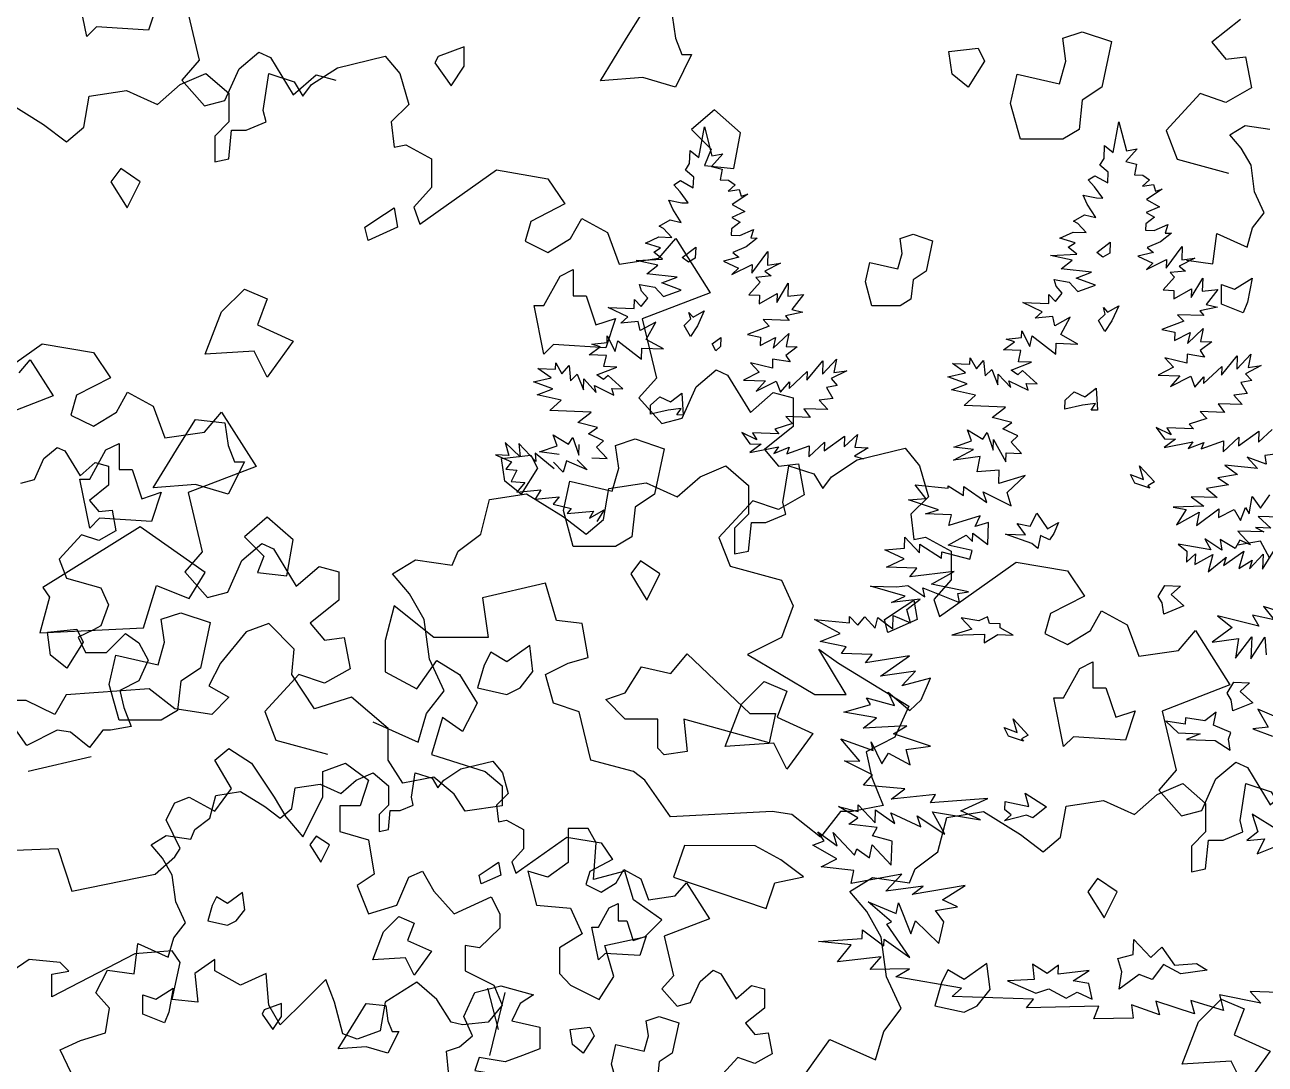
# Model space of a CAD drawing. Header units: inches. Extents: x -11 to 128, y 7 to 56.
# Drawn here: x 37.801 to 38.478, y 22.23 to 22.798 of the extents above; entities that cross this region are included whole.
import ezdxf

# ---------------------------------------------------------------- set-up
doc = ezdxf.new("R2010")
doc.units = ezdxf.units.IN
doc.header["$MEASUREMENT"] = 0
doc.layers.add('CAY', color=94, linetype='Continuous')
doc.layers.add('CAY-3', color=61, linetype='Continuous')
picture_1 = doc.add_image_def('image1.jpg', size_in_pixel=(1680, 1093))

# ---------------------------------------------------------------- blocks, each defined once
blk = doc.blocks.new('A$C76451831')
at = {"layer": 'CAY'}
for p, q in [((2471.8, 2031.9), (2478.5, 2069.3)), ((2478.5, 2069.3), (2487.7, 2034.1)), ((2460.6, 2024.6), (2461.2, 2040.4)), ((2461.2, 2040.4), (2471.8, 2031.9)), ((2455.4, 2016.6), (2460.6, 2024.6)), ((2500.9, 2036.3), (2487.3, 2020.9)), ((2487.7, 2034.1), (2500.9, 2036.3)), ((2465.5, 2008.1), (2455.4, 2016.6)), ((2465, 1995), (2465.5, 2008.1)), ((2487.3, 2020.9), (2500.3, 2017.8)), ((2500.3, 2017.8), (2497.6, 2004.7)), ((2441.2, 1998.5), (2449.5, 2003.7)), ((2449, 1990.1), (2441.2, 1998.5)), ((2449.5, 2003.7), (2465, 1995)), ((2497.6, 2004.7), (2508, 2004.3)), ((2515.9, 1998.6), (2507.5, 1990.8)), ((2507.5, 1990.8), (2520.7, 1993)), ((2508, 2004.3), (2515.9, 1998.6)), ((2520.7, 1993), (2523.1, 1984.8)), ((2435.1, 1980.1), (2451.3, 1976.8)), ((2440.1, 1969.1), (2435.1, 1980.1)), ((2459, 1976.6), (2449, 1990.1)), ((2451.3, 1976.8), (2459, 1976.6)), ((2531.4, 1987.2), (2512.4, 1974.7)), ((2523.1, 1984.8), (2531.4, 1987.2)), ((2450.4, 1952.9), (2440.1, 1969.1)), ((2527.9, 1966), (2511.8, 1958.9)), ((2512.4, 1974.7), (2527.9, 1966)), ((2423.5, 1948.4), (2437, 1956)), ((2428.9, 1945.4), (2423.5, 1948.4)), ((2437, 1956), (2450.4, 1952.9)), ((2522, 1953.1), (2511.3, 1945.3)), ((2511.8, 1958.9), (2522, 1953.1)), ((2407, 1927.6), (2423.1, 1935.2)), ((2423.1, 1935.2), (2438.9, 1934.7)), ((2438.9, 1934.7), (2428.9, 1945.4)), ((2511.3, 1945.3), (2511.1, 1937.6)), ((2511.1, 1937.6), (2521.5, 1937.2)), ((2521.5, 1937.2), (2538.1, 1944.4)), ((2542.7, 1933.8), (2529.2, 1923.4)), ((2538.1, 1944.4), (2535, 1934)), ((2535, 1934), (2542.7, 1933.8)), ((2425.3, 1922), (2407, 1927.6)), ((2417, 1916.8), (2425.3, 1922)), ((2427.6, 1908.3), (2417, 1916.8)), ((2529.2, 1923.4), (2513.1, 1916.2)), ((2513.1, 1916.2), (2520.6, 1910.5)), ((2536.2, 1891.4), (2555.7, 1917.4)), ((2555.7, 1917.4), (2555.1, 1901.1)), ((2395.4, 1906.7), (2427.6, 1908.3)), ((2421.9, 1900.8), (2395.4, 1906.7)), ((2408.4, 1890.4), (2421.9, 1900.8)), ((2520.6, 1910.5), (2501.8, 1905.7)), ((2501.8, 1905.7), (2520.1, 1897.4)), ((2512.1, 1889.5), (2536.6, 1901.8)), ((2536.6, 1901.8), (2536.2, 1891.4)), ((2571.1, 1903.3), (2552.1, 1893.5)), ((2555.1, 1901.1), (2571.1, 1903.3)), ((2445.4, 1886.4), (2408.4, 1890.4)), ((2426.6, 1879.3), (2445.4, 1886.4)), ((2520.1, 1897.4), (2512.1, 1889.5)), ((2559.6, 1887.8), (2541, 1885.8)), ((2541, 1885.8), (2546.2, 1880.1)), ((2552.1, 1893.5), (2559.6, 1887.8)), ((2402.2, 1869.3), (2399.8, 1877.6)), ((2399.8, 1877.6), (2418.2, 1874.2)), ((2418.2, 1874.2), (2428.7, 1862.9)), ((2450.3, 1870.4), (2426.6, 1879.3)), ((2546.2, 1880.1), (2532.6, 1864.8)), ((2566.7, 1855.4), (2580.6, 1878.9)), ((2580.6, 1878.9), (2580.1, 1863.1)), ((2393.3, 1848.3), (2393.7, 1859.2)), ((2393.7, 1859.2), (2401.6, 1850.7)), ((2401.6, 1850.7), (2409.6, 1860.9)), ((2409.6, 1860.9), (2402.2, 1869.3)), ((2428.7, 1862.9), (2450.3, 1870.4)), ((2532.6, 1864.8), (2545.7, 1864.3)), ((2545.3, 1853.9), (2567, 1866.3)), ((2545.7, 1864.3), (2545.3, 1853.9)), ((2567, 1866.3), (2566.7, 1855.4)), ((2580.1, 1863.1), (2599.2, 1865.2)), ((2599.2, 1865.2), (2585, 1847.1)), ((2361.6, 1849.4), (2393.3, 1848.3)), ((2385.3, 1838.2), (2361.6, 1849.4)), ((2598.4, 1843.9), (2577, 1839.2)), ((2585, 1847.1), (2598.4, 1843.9)), ((2376.8, 1830.3), (2385.3, 1838.2)), ((2398.2, 1832.3), (2376.8, 1830.3)), ((2400.5, 1821.3), (2398.2, 1832.3)), ((2419.5, 1831.5), (2400.5, 1821.3)), ((2407.9, 1810.6), (2419.5, 1831.5)), ((2557.5, 1826.7), (2530.9, 1816.8)), ((2581.8, 1833.6), (2550.1, 1834.7)), ((2550.1, 1834.7), (2557.5, 1826.7)), ((2577, 1839.2), (2581.8, 1833.6)), ((2360.1, 1806.9), (2360.4, 1815)), ((2360.4, 1815), (2370.2, 1796.1)), ((2428.8, 1799), (2407.9, 1810.6)), ((2530.9, 1816.8), (2546.6, 1813.5)), ((2546.6, 1813.5), (2546.3, 1803.1)), ((2546.3, 1803.1), (2565.2, 1812.8)), ((2562, 1799.8), (2581.2, 1817.7)), ((2565.2, 1812.8), (2562, 1799.8)), ((2581.2, 1817.7), (2577.9, 1802)), ((1580.1, 1739.3), (1673.3, 1805.4)), ((1673.3, 1805.4), (1735.8, 1794.7)), ((2338.3, 1791.8), (2351.8, 1801.7)), ((2341.5, 1804.8), (2360.1, 1806.9)), ((2351.8, 1801.7), (2341.5, 1804.8)), ((2370.2, 1796.1), (2373.4, 1809.1)), ((2373.4, 1809.1), (2402, 1786.8)), ((2402, 1786.8), (2402.5, 1799.9)), ((2402.5, 1799.9), (2428.8, 1799)), ((2591.5, 1801.5), (2577.6, 1791.1)), ((2577.9, 1802), (2591.5, 1801.5)), ((1735.8, 1794.7), (1756.4, 1764.1)), ((2297.4, 1774.6), (2297.7, 1782.3)), ((2297.7, 1782.3), (2305.3, 1768.9)), ((2359.6, 1791), (2338.3, 1791.8)), ((2356.4, 1777.5), (2359.6, 1791)), ((2561.2, 1775.8), (2534.7, 1782.2)), ((2534.7, 1782.2), (2545.1, 1770.9)), ((2561.5, 1786.7), (2561.2, 1775.8)), ((2582.7, 1783.2), (2561.5, 1786.7)), ((2577.6, 1791.1), (2582.7, 1783.2)), ((2603.3, 1761.2), (2622.6, 1784.5)), ((2622.1, 1768.2), (2639, 1786.7)), ((2622.6, 1784.5), (2622.1, 1768.2)), ((2639, 1786.7), (2635.8, 1770.5)), ((2292, 1763.9), (2276.1, 1775.3)), ((2276.1, 1775.3), (2297.4, 1774.6)), ((2305.3, 1768.9), (2313.9, 1779)), ((2313.9, 1779), (2315.9, 1760.3)), ((2315.9, 1760.3), (2323.9, 1768.2)), ((2323.9, 1768.2), (2331.4, 1749.4)), ((2347.9, 1767.4), (2372.2, 1777)), ((2355.9, 1761.7), (2347.9, 1767.4)), ((2361.5, 1766.9), (2355.9, 1761.7)), ((2372.2, 1777), (2356.4, 1777.5)), ((2379.5, 1750.4), (2361.5, 1766.9)), ((2545.1, 1770.9), (2526.2, 1761.2)), ((2581.6, 1751.1), (2603.6, 1771.6)), ((2603.6, 1771.6), (2603.3, 1761.2)), ((2651.7, 1772.6), (2632.8, 1762.9)), ((2635.8, 1770.5), (2651.7, 1772.6)), ((1756.4, 1764.1), (1715.1, 1742.8)), ((2270.6, 1759.2), (2292, 1763.9)), ((2294.3, 1750.7), (2270.6, 1759.2)), ((2275, 1743.2), (2294.3, 1750.7)), ((2331.4, 1749.4), (2331.9, 1762.5)), ((2331.9, 1762.5), (2347.1, 1746.1)), ((2347.1, 1746.1), (2344.7, 1754.4)), ((2344.7, 1754.4), (2368.3, 1742.7)), ((2365.9, 1750.9), (2379.5, 1750.4)), ((2368.3, 1742.7), (2365.9, 1750.9)), ((2526.2, 1761.2), (2552.9, 1760.2)), ((2552.9, 1760.2), (2541.6, 1747.5)), ((2541.6, 1747.5), (2566, 1759.8)), ((2566, 1759.8), (2571, 1746.5)), ((2571, 1746.5), (2581.9, 1759.2)), ((2581.9, 1759.2), (2581.6, 1751.1)), ((2640.2, 1754.5), (2627, 1752.2)), ((2627, 1752.2), (2634.6, 1738.8)), ((2632.8, 1762.9), (2640.2, 1754.5)), ((1715.1, 1742.8), (1708.1, 1718.6)), ((1763.5, 1722.2), (1777.1, 1746.4)), ((1777.1, 1746.4), (1808.3, 1729.3)), ((2304.2, 1736.7), (2275, 1743.2)), ((2290.6, 1724.1), (2304.2, 1736.7)), ((2634.6, 1738.8), (2618.3, 1736.6)), ((2618.3, 1736.6), (2628.7, 1725.4)), ((1735.8, 1705.1), (1763.5, 1722.2)), ((1808.3, 1729.3), (1822.5, 1690.9)), ((1870.8, 1698), (1891.4, 1722.2)), ((1891.4, 1722.2), (1933.3, 1656.1)), ((2340.9, 1722.3), (2290.6, 1724.1)), ((2324.6, 1709.7), (2340.9, 1722.3)), ((2628.7, 1725.4), (2599.3, 1726.4)), ((2599.3, 1726.4), (2607.1, 1715.7)), ((1708.1, 1718.6), (1735.8, 1705.1)), ((2348.4, 1703.5), (2324.6, 1709.7)), ((2585.5, 1708.3), (2564, 1701.4)), ((2577.7, 1716.8), (2585.5, 1708.3)), ((2607.1, 1715.7), (2577.7, 1716.8)), ((1822.5, 1690.9), (1870.8, 1698)), ((2294.6, 1694.5), (2313.2, 1683.4)), ((2299.6, 1681.1), (2294.6, 1694.5)), ((2313.2, 1683.4), (2318.5, 1691.4)), ((2318.5, 1691.4), (2325.9, 1669.8)), ((2337.7, 1695.7), (2348.4, 1703.5)), ((2356, 1687.3), (2337.7, 1695.7)), ((2524, 1697.3), (2533.9, 1683.8)), ((2542.3, 1688.5), (2524, 1697.3)), ((2569.2, 1695.7), (2537.1, 1696.9)), ((2537.1, 1696.9), (2542.3, 1688.5)), ((2564, 1701.4), (2569.2, 1695.7)), ((2624.3, 1675.2), (2648.9, 1693)), ((2648.4, 1679.8), (2664.8, 1695.1)), ((2648.9, 1693), (2648.4, 1679.8)), ((2664.8, 1695.1), (2661.6, 1679.4)), ((2236.3, 1685.2), (2240.6, 1669.3)), ((2254.4, 1667.9), (2236.3, 1685.2)), ((2252.8, 1684.1), (2254.4, 1667.9)), ((2273.6, 1662), (2252.8, 1684.1)), ((2278, 1673.7), (2299.6, 1681.1)), ((2325.9, 1669.8), (2326.4, 1682.9)), ((2347.5, 1679.5), (2356, 1687.3)), ((2360.2, 1665.9), (2347.5, 1679.5)), ((2547.5, 1683.4), (2533.6, 1673)), ((2533.6, 1673), (2568.7, 1679.9)), ((2533.9, 1683.8), (2547.5, 1683.4)), ((2568.7, 1679.9), (2563, 1671.9)), ((2563, 1671.9), (2581.8, 1679.4)), ((2578.8, 1671.4), (2605.9, 1681.3)), ((2581.8, 1679.4), (2578.8, 1671.4)), ((2605.4, 1667.7), (2624.6, 1685.6)), ((2605.9, 1681.3), (2605.4, 1667.7)), ((2624.6, 1685.6), (2624.3, 1675.2)), ((2677.9, 1678.8), (2661.2, 1668.5)), ((2661.6, 1679.4), (2677.9, 1678.8)), ((2664.3, 1664.1), (2722.6, 1678.3)), ((2722.6, 1678.3), (2740.3, 1657)), ((2224.6, 1670.4), (2244.1, 1661.9)), ((2240.6, 1669.3), (2224.6, 1670.4)), ((2244.1, 1661.9), (2237.2, 1653)), ((2272.6, 1672.4), (2273.6, 1662)), ((2295.9, 1653.3), (2272.6, 1672.4)), ((2301.9, 1670.6), (2278, 1673.7)), ((2306.7, 1649.3), (2295.1, 1661.4)), ((2310.8, 1662.9), (2306.7, 1649.3)), ((2336, 1652.2), (2310.8, 1662.9)), ((2323.9, 1664.2), (2336, 1652.2)), ((2341.7, 1666.5), (2360.2, 1665.9)), ((2633, 1643.5), (2664.3, 1664.1)), ((2661.2, 1668.5), (2672, 1665.4)), ((1933.3, 1656.1), (1850.8, 1624.3)), ((2237.2, 1653), (2250.5, 1651.6)), ((2250.5, 1651.6), (2243.7, 1637.7)), ((2473.2, 1643.5), (2504.5, 1657)), ((2504.5, 1657), (2532.2, 1632.9)), ((2574, 1612.2), (2581.1, 1657)), ((2581.1, 1657), (2611.8, 1647)), ((2611.8, 1647), (2622.4, 1629.3)), ((2740.3, 1657), (2750.9, 1619.3)), ((2243.7, 1637.7), (2260.2, 1636.6)), ((2260.2, 1636.6), (2250.4, 1624.7)), ((2355.9, 1591.6), (2362.4, 1629.3)), ((2362.4, 1629.3), (2407.8, 1636.4)), ((2407.8, 1636.4), (2445.5, 1619.3)), ((2445.5, 1619.3), (2473.2, 1643.5)), ((2532.2, 1632.9), (2532.2, 1598.1)), ((2622.4, 1629.3), (2633, 1643.5)), ((1850.8, 1624.3), (1867.9, 1552.3)), ((2206.7, 1573.9), (2217.3, 1615.8)), ((2217.3, 1615.8), (2262.1, 1622.8)), ((2250.4, 1624.7), (2279.7, 1627.6)), ((2262.1, 1622.8), (2306.9, 1595.1)), ((2279.7, 1627.6), (2272.6, 1616.4)), ((2272.6, 1616.4), (2301.9, 1619.3)), ((2301.9, 1619.3), (2294.6, 1610.4)), ((2750.9, 1619.3), (2729.7, 1598.1)), ((2294.6, 1610.4), (2316.5, 1604.8)), ((2316.5, 1604.8), (2311.6, 1598.8)), ((2311.6, 1598.8), (2343.6, 1601.9)), ((2339, 1593.3), (2356.7, 1603.2)), ((2343.6, 1601.9), (2339, 1593.3)), ((2356.7, 1603.2), (2347.6, 1589.1)), ((2577.6, 1598.1), (2574, 1612.2)), ((2306.9, 1595.1), (2334.7, 1573.9)), ((2334.7, 1573.9), (2355.9, 1591.6)), ((2532.2, 1598.1), (2515.1, 1580.9)), ((2532.2, 1553.2), (2535.7, 1588)), ((2535.7, 1588), (2553.4, 1588)), ((2553.4, 1588), (2577.6, 1598.1)), ((2729.7, 1598.1), (2733.2, 1567.4)), ((2179, 1553.2), (2206.7, 1573.9)), ((2515.1, 1580.9), (2515.1, 1549.7)), ((2733.2, 1567.4), (2747.4, 1570.3)), ((2747.4, 1570.3), (2778.6, 1553.2)), ((1916.2, 1541.7), (1940.4, 1562.3)), ((1940.4, 1562.3), (1954.5, 1555.8)), ((1954.5, 1555.8), (1982.2, 1510.4)), ((1867.9, 1552.3), (1846.6, 1528.1)), ((1899.1, 1503.3), (1916.2, 1541.7)), ((2099.4, 1525.5), (2127.1, 1542.6)), ((2127.1, 1542.6), (2171.9, 1536.1)), ((2171.9, 1536.1), (2179, 1553.2)), ((2515.1, 1549.7), (2532.2, 1553.2)), ((2764.5, 1473.6), (2857.6, 1539.7)), ((2778.6, 1553.2), (2778.6, 1518.4)), ((2857.6, 1539.7), (2920.1, 1529)), ((1846.6, 1528.1), (1874.3, 1496.9)), ((1982.2, 1510.4), (2010, 1534.6)), ((2010, 1534.6), (2034.1, 1528.1)), ((2034.1, 1528.1), (2034.1, 1493.3)), ((2120, 1501.3), (2099.4, 1525.5)), ((2920.1, 1529), (2940.8, 1498.4)), ((2778.6, 1518.4), (2757.4, 1494.2)), ((1874.3, 1496.9), (1899.1, 1503.3)), ((2137.7, 1470.1), (2120, 1501.3)), ((2757.4, 1494.2), (2764.5, 1473.6)), ((2940.8, 1498.4), (2899.5, 1477.1)), ((2034.1, 1493.3), (1999.3, 1465.6)), ((2947.9, 1456.5), (2961.4, 1480.7)), ((2961.4, 1480.7), (2992.7, 1463.6)), ((1999.3, 1465.6), (2016.4, 1445)), ((2144.2, 1421.7), (2137.7, 1470.1)), ((2899.5, 1477.1), (2892.4, 1452.9)), ((2992.7, 1463.6), (3006.8, 1425.2)), ((2892.4, 1452.9), (2920.1, 1439.4)), ((2920.1, 1439.4), (2947.9, 1456.5)), ((3055.2, 1432.3), (3075.8, 1456.5)), ((3075.8, 1456.5), (3117.7, 1390.4)), ((2016.4, 1445), (2040.6, 1447.9)), ((2040.6, 1447.9), (2047.7, 1410.1)), ((2161.9, 1383.3), (2144.2, 1421.7)), ((3006.8, 1425.2), (3055.2, 1432.3)), ((1985.2, 1403.1), (1943.9, 1358.2)), ((2016.4, 1392.5), (1985.2, 1403.1)), ((2047.7, 1410.1), (2016.4, 1392.5)), ((3117.7, 1390.4), (3035.1, 1358.6)), ((2140.7, 1355.6), (2161.9, 1383.3)), ((1943.9, 1358.2), (1957.5, 1323.4)), ((3035.1, 1358.6), (3052.2, 1286.6)), ((2075.2, 1345.6), (2130.6, 1320.8)), ((2130.6, 1320.8), (2140.7, 1355.6)), ((4318.3, 1336.3), (4283.5, 1308.6)), ((1957.5, 1323.4), (2020, 1306.3)), ((1732.8, 1302.8), (1656.2, 1285.1)), ((4283.5, 1308.6), (4300.6, 1287.9)), ((3052.2, 1286.6), (3031, 1262.4)), ((4300.6, 1287.9), (4324.7, 1290.9)), ((4324.7, 1290.9), (4331.8, 1253.1)), ((4331.8, 1253.1), (4300.6, 1235.4)), ((4269.3, 1246.1), (4228, 1201.2)), ((4300.6, 1235.4), (4269.3, 1246.1)), ((4305.7, 1196), (4324.2, 1207.4)), ((4324.2, 1207.4), (4354.1, 1203)), ((4228, 1201.2), (4241.6, 1166.4)), ((4319.5, 1179.8), (4305.7, 1196)), ((4331.3, 1159), (4319.5, 1179.8)), ((4241.6, 1166.4), (4304.1, 1149.3)), ((4335.6, 1126.7), (4331.3, 1159)), ((4347.4, 1101.2), (4335.6, 1126.7)), ((4333.2, 1082.7), (4347.4, 1101.2)), ((4284.9, 1039.1), (4289.6, 1076)), ((4289.6, 1076), (4326.6, 1059.5)), ((4326.6, 1059.5), (4333.2, 1082.7)), ((4252.7, 1043.4), (4284.9, 1039.1)), ((2228.3, 971.5), (2215.1, 1021.6)), ((2217.8, 939.8), (2236.3, 1016.3)), ((4342.7, 701.7), (4314.8, 696.9)), ((4354.1, 680.8), (4342.7, 701.7)), ((3915.1, 501.1), (3898, 463.3)), ((3898, 463.3), (3863.2, 445.6)), ((3863.2, 445.6), (3870.3, 414.4)), ((3870.3, 414.4), (3883.8, 380.2)), ((3883.8, 380.2), (3846.1, 373.1)), ((3831.9, 373.1), (3807.8, 341.8)), ((3846.1, 373.1), (3831.9, 373.1))]:
    blk.add_line(p, q, dxfattribs=at)
for points in [[(2451.7, 1910.2), (2468, 1922.8), (2467.5, 1909.6), (2459.2, 1904.5)], [(2453.8, 1827.6), (2462.2, 1835.5), (2459.8, 1843.3), (2465, 1837.6), (2478.4, 1845.3), (2470.1, 1827), (2461.5, 1814.2)], [(2452.7, 1718.4), (2445, 1718.7), (2450.2, 1726.6), (2434.3, 1724.5), (2412.8, 1719.8), (2413.2, 1730.7), (2424.4, 1740.7), (2437.4, 1734.8), (2450.9, 1745.2)], [(1750.8, 1676.2), (1766.7, 1684.2), (1766.7, 1652.5), (1782.5, 1652.5), (1794.4, 1616.8), (1818.1, 1624.8), (1806.3, 1589.1), (1742.9, 1593.1), (1731.1, 1581.2), (1719.2, 1640.6), (1731.1, 1640.6)], [(2424.5, 1525.4), (2400.8, 1541.2), (2388.9, 1525.4), (2408.7, 1493.7)], [(2721.4, 1485.8), (2733.3, 1493.7), (2737.3, 1469.9), (2701.6, 1454.1), (2697.7, 1469.9)], [(1754.8, 1391.1), (1762.7, 1426.7), (1814.2, 1414.8), (1822.1, 1442.6), (1818.1, 1470.3), (1841.9, 1478.2), (1877.5, 1466.3), (1865.7, 1410.9), (1841.9, 1395), (1837.9, 1359.4), (1818.1, 1347.5), (1766.7, 1347.5)], [(1683.5, 1426.7), (1679.6, 1454.5), (1715.2, 1458.4), (1723.1, 1442.6), (1703.3, 1410.9)], [(2270.1, 1406.6), (2266.2, 1438.3), (2238.4, 1418.5), (2218.7, 1430.3), (2210.7, 1414.5), (2202.8, 1386.8), (2238.4, 1378.9), (2254.3, 1386.8)], [(2935.2, 1410.5), (2951, 1418.5), (2951, 1386.8), (2966.9, 1386.8), (2978.8, 1351.1), (3002.5, 1359.1), (2990.6, 1323.4), (2927.3, 1327.4), (2915.4, 1315.5), (2903.5, 1374.9), (2915.4, 1374.9)], [(2523.5, 1367), (2551.2, 1394.7), (2578.9, 1382.8), (2567, 1351.1), (2610.6, 1331.3), (2578.9, 1287.8), (2563.1, 1319.5), (2503.7, 1315.5)], [(3571.8, 1313.3), (3591.6, 1345), (3627.2, 1341), (3631.2, 1313.3), (3639.1, 1293.5), (3651, 1293.5), (3631.2, 1253.9), (3591.6, 1265.8), (3540.1, 1261.8)], [(4038.9, 1234.1), (4046.9, 1269.7), (4098.3, 1257.8), (4106.2, 1285.6), (4102.3, 1313.3), (4126, 1321.2), (4161.7, 1309.3), (4149.8, 1253.9), (4126, 1238), (4122.1, 1202.4), (4102.3, 1190.5), (4050.8, 1190.5)], [(3342.6, 1291.2), (3338.7, 1283.3), (3358.5, 1255.6), (3374.3, 1279.3), (3374.3, 1303.1)], [(3967.7, 1269.7), (3963.7, 1297.4), (3999.3, 1301.4), (4007.3, 1285.6), (3987.5, 1253.9)], [(3702.4, 1154.9), (3710.3, 1198.4), (3678.7, 1226.2), (3651, 1202.4), (3674.7, 1178.6), (3666.8, 1158.8)], [(2022.5, 1195.9), (2006.6, 1206.4), (1998.7, 1195.9), (2011.9, 1174.8)], [(2220.4, 1169.5), (2228.3, 1174.8), (2231, 1158.9), (2207.2, 1148.4), (2204.6, 1158.9)], [(1919.5, 1116.7), (1916.9, 1137.8), (1898.4, 1124.6), (1885.2, 1132.5), (1880, 1122), (1874.7, 1103.5), (1898.4, 1098.2), (1909, 1103.5)], [(2362.9, 1119.3), (2373.5, 1124.6), (2373.5, 1103.5), (2384.1, 1103.5), (2392, 1079.7), (2407.8, 1085), (2399.9, 1061.2), (2357.7, 1063.9), (2349.7, 1055.9), (2341.8, 1095.6), (2349.7, 1095.6)], [(2088.5, 1090.3), (2106.9, 1108.8), (2125.4, 1100.8), (2117.5, 1079.7), (2146.5, 1066.5), (2125.4, 1037.5), (2114.9, 1058.6), (2075.3, 1055.9)], [(3862.3, 1017), (3867.6, 1040.8), (3901.9, 1032.9), (3907.2, 1051.4), (3904.5, 1069.8), (3920.4, 1075.1), (3944.1, 1067.2), (3936.2, 1030.2), (3920.4, 1019.7), (3917.7, 995.9), (3904.5, 988), (3870.2, 988)], [(4143.6, 1052.7), (4159.9, 1065.3), (4159.5, 1052.2), (4151.1, 1047)], [(1795.5, 989.9), (1795.5, 1013.7), (1811.3, 1008.4), (1832.5, 1021.6), (1827.2, 992.6), (1821.9, 979.4)], [(2209.9, 855.3), (2183.5, 873.8), (2188.8, 889.6), (2180.8, 905.5), (2167.6, 916), (2165, 945.1), (2180.8, 950.3), (2196.7, 963.5), (2186.1, 987.3), (2199.3, 1016.3), (2231, 1024.3), (2270.6, 1013.7), (2254.7, 1003.1), (2244.2, 982), (2278.5, 974.1), (2278.5, 947.7), (2257.4, 939.8), (2236.3, 931.9), (2204.6, 937.1), (2199.3, 921.3), (2233.6, 916), (2262.7, 900.2), (2257.4, 881.7), (2220.4, 873.8)], [(4295.5, 989.9), (4295.5, 1013.7), (4311.3, 1008.4), (4332.5, 1021.6), (4327.2, 992.6), (4321.9, 979.4)], [(1943.3, 995.2), (1940.7, 989.9), (1953.9, 971.5), (1964.4, 987.3), (1964.4, 1003.1)], [(2054.1, 982), (2067.3, 1003.1), (2091.1, 1000.5), (2093.7, 982), (2099, 968.8), (2106.9, 968.8), (2093.7, 942.4), (2067.3, 950.3), (2033, 947.7)], [(2365.6, 929.2), (2370.9, 953), (2405.2, 945.1), (2410.4, 963.5), (2407.8, 982), (2423.6, 987.3), (2447.4, 979.4), (2439.5, 942.4), (2423.6, 931.9), (2421, 908.1), (2407.8, 900.2), (2373.5, 900.2)], [(4145.7, 970.1), (4154.1, 978), (4151.7, 985.8), (4156.9, 980.2), (4170.4, 987.9), (4162, 969.6), (4153.4, 956.7)], [(2318.1, 953), (2315.4, 971.5), (2339.2, 974.1), (2344.5, 963.5), (2331.3, 942.4)], [(4144.6, 860.9), (4136.9, 861.2), (4142.2, 869.2), (4126.3, 867), (4104.8, 862.3), (4105.2, 873.2), (4116.4, 883.2), (4129.3, 877.3), (4142.8, 887.7)], [(4208.2, 766.2), (4189.8, 772.3), (4184.7, 782.9), (4200.4, 776.9), (4195.5, 793.4), (4213.9, 773.7), (4205.6, 769)], [(4064.6, 698.7), (4032.9, 710.2), (4056.9, 709.4), (4046.9, 723.3), (4062.7, 720.1), (4070.9, 735.6), (4083.8, 716.6), (4097.3, 724.3), (4091.3, 710.9), (4086.1, 703.4), (4075.4, 708.7), (4072.1, 693)], [(4223.4, 626.6), (4218.2, 634.5), (4226.4, 647.8), (4245.4, 647.1), (4234.2, 636.7), (4249.6, 623), (4225.2, 612.9)], [(4013.2, 601.7), (4010.8, 609.9), (4000.2, 604.8), (3978.6, 608.3), (3991.7, 594.7), (3967.4, 587.4), (4007.3, 588.7), (4006.9, 577.9), (4023.2, 588.2), (4042.2, 587.5), (4026.2, 596.2), (4026.3, 601.2)], [(4307.3, 508.9), (4302.2, 516.8), (4310.3, 530.1), (4329.4, 529.4), (4318.1, 518.9), (4333.5, 505.2), (4309.1, 495.2)], [(4054.6, 458.4), (4036.2, 464.5), (4031.1, 475.1), (4046.8, 469.1), (4041.9, 485.6), (4060.3, 465.9), (4052, 461.2)], [(4303.8, 461), (4306.8, 469), (4285.8, 477.9), (4289, 493.7), (4275.1, 483.3), (4251.6, 486.8), (4251.4, 479.1), (4227.5, 482.7), (4242.8, 468.5), (4269.5, 467.6), (4253, 460.5), (4287.8, 459.2), (4306, 447.7)], [(4032, 374.8), (4032.4, 385.2), (4061.2, 379.2), (4056.8, 395.2), (4082.5, 378.5), (4066.1, 365.4), (4058.1, 368.4), (4031.6, 361.7), (4039.5, 369.1)], [(4174.2, 178.1), (4169.4, 194.1), (4188.1, 198.9), (4188.8, 217.4), (4209.3, 195.4), (4222.9, 208.1), (4238.4, 186.2), (4264.8, 188), (4278.1, 179.9), (4245.8, 175.6), (4224.8, 186.7), (4211.1, 168.6), (4195.4, 174.6), (4170.8, 156.9)], [(4138.2, 144.9), (4133.9, 163.6), (4114.9, 167), (4134.4, 179.5), (4096.7, 175.3), (4097, 186.2), (4083.5, 175.8), (4065.4, 187.3), (4067.4, 168.6), (4035.2, 167), (4069.6, 152.2), (4085.6, 157.1), (4106.5, 146), (4119.9, 153.2)]]:
    blk.add_lwpolyline(points, close=True, dxfattribs=at)
for points in [[(2492.6, 1796.8), (2487.9, 1805.1), (2498.6, 1812.9), (2498.2, 1802), (2492.6, 1796.8)], [(1708.6, 918.7), (1694.9, 946.6), (1720, 958), (1750.3, 967.1), (1755, 997.4), (1738.5, 1015.9), (1752.7, 1043.4), (1784.9, 1039.1), (1789.6, 1076), (1826.6, 1059.5), (1833.2, 1082.7), (1847.4, 1101.2), (1835.6, 1126.7), (1831.3, 1159), (1819.5, 1179.8), (1805.7, 1196), (1824.2, 1207.4), (1854.1, 1203), (1858.8, 1214.4), (1877.3, 1228.2), (1884.3, 1256.1), (1914.2, 1260.8), (1944.1, 1242.4), (1962.6, 1228.2), (1976.7, 1240), (1981, 1265.2), (2011.3, 1269.9), (2036.5, 1258.5), (2054.9, 1274.6), (2075.8, 1283.7), (2094.3, 1267.5), (2094.3, 1244.3), (2082.9, 1232.9), (2082.9, 1212.1), (2094.3, 1214.4), (2096.6, 1237.6), (2108.4, 1237.6), (2124.5, 1244.3), (2122.2, 1253.8), (2126.9, 1283.7), (2147.3, 1277), (2154.4, 1265.2), (2161.5, 1274.6), (2182.3, 1288.4), (2221.2, 1297.8), (2233, 1283.7), (2240.1, 1258.5), (2225.9, 1244.3), (2228.3, 1223.9), (2237.7, 1225.8), (2258.6, 1214.4), (2258.6, 1191.2), (2244.4, 1175.1), (2249.1, 1161.4), (2311.2, 1205.4), (2352.9, 1198.3), (2366.7, 1177.9), (2339.1, 1163.7), (2334.4, 1147.6), (2352.9, 1138.5), (2371.4, 1149.9), (2380.4, 1166.1), (2401.2, 1154.7), (2410.7, 1129.1), (2442.9, 1133.8), (2456.7, 1149.9), (2484.6, 1105.9), (2429.6, 1084.7), (2441, 1036.7), (2426.8, 1020.6), (2445.3, 999.7), (2461.8, 1004.1), (2473.2, 1029.6), (2489.3, 1043.4), (2498.7, 1039.1), (2517.2, 1008.8), (2535.7, 1024.9), (2551.8, 1020.6), (2551.8, 997.4), (2528.6, 978.9), (2540, 965.1), (2556.1, 967.1), (2560.8, 941.9), (2540, 930.1), (2519.2, 937.2), (2491.7, 907.3)], [(4363.9, 807.9), (4348, 805.8), (4349.9, 795.3), (4326.6, 803.8), (4339.3, 790.2), (4299.5, 794.3), (4315, 782.9), (4290.8, 778.7), (4304.1, 770.1), (4277.2, 765.6), (4290, 754.7), (4258.3, 755.8), (4273.8, 744.4), (4236.6, 743), (4252.3, 740.2), (4240.8, 721.6), (4268.1, 736.9), (4264.8, 720.7), (4292.2, 741.1), (4291.9, 730.6), (4310.8, 740.4), (4318.5, 727), (4324.5, 742.7), (4329.2, 734.8), (4332.6, 756), (4343, 742), (4354, 757.9)], [(4366.6, 730.8), (4339.9, 731.7), (4355.3, 717.6), (4336.8, 718.2), (4347, 712.9), (4315.3, 714), (4330.6, 697.1), (4317.6, 703), (4311.9, 692.8), (4293.7, 703.8), (4295.9, 690.6), (4275.1, 704.5), (4282.3, 691.1), (4242.7, 697.9), (4253.3, 689.4), (4252.8, 676.3), (4263.6, 686.3), (4263.1, 673.2), (4284.9, 685.6), (4279.1, 664.5), (4301.1, 682.3), (4298, 672), (4322.6, 689.7), (4316.4, 668.6), (4332.6, 678.5), (4329.6, 668.1), (4346.1, 686.1), (4345.4, 667.6), (4359.8, 691.1)], [(4375.7, 613), (4346.5, 622.2), (4359.6, 605.9), (4333, 611.8), (4340.7, 598.4), (4290.4, 611), (4308.5, 596.8), (4283.9, 579.1), (4316.2, 583.4), (4312.6, 559.5), (4332.1, 585.5), (4331.2, 558.8), (4348, 585), (4349.9, 563.6)], [(4381.4, 479.5), (4339.5, 497.3), (4352.3, 475.6), (4333.6, 473.5), (4357.4, 464.5)], [(4363.8, 350.1), (4332.7, 369.7), (4339.7, 348.2), (4326.2, 337.8), (4347.6, 339.7), (4338.8, 321.5), (4363.1, 331)], [(4365, 152.8), (4330.2, 154), (4343.3, 140), (4292.9, 149.9), (4297.7, 131.1), (4258.2, 142.9), (4262.6, 126.9), (4215.6, 142.2), (4220, 125.7), (4186, 137.8), (4188.1, 121.8), (4140.1, 120.8), (4146.1, 136.4), (4058.1, 134.1), (4066.6, 144.6), (3967.9, 148.1), (3979.1, 158.1), (3899.4, 171.8), (3916.1, 181.6), (3868, 180.6), (3881.7, 196.4), (3828.5, 190.1), (3845, 210.9), (3805.3, 215), (3858.5, 218.6), (3858.8, 229), (3884.9, 209.5), (3885.2, 217.6), (3916.5, 195.2), (3888.5, 236.1), (3894, 238.6), (3865.5, 263.2), (3899.8, 248.8), (3902.6, 261.9), (3917.6, 224.2), (3923.1, 239.9), (3951.6, 212.6), (3957.9, 238.7), (3947.6, 252.6), (3974.4, 257.1), (3956.2, 265.5), (3983.5, 283.1), (3919.2, 272.2), (3932.7, 282.1), (3887.2, 276), (3906.5, 296.7), (3844.9, 285.2), (3848.2, 301.4), (3808.5, 305.5), (3827.4, 315.3), (3798.5, 332.2), (3812.3, 337.1), (3804.5, 348.3), (3827.9, 331.1), (3823.1, 347.6), (3848.9, 320), (3851.8, 327.6), (3867.3, 316.6), (3870.6, 332.4), (3893.7, 307.5), (3894.8, 337), (3871, 343.2), (3876.8, 353.5), (3842, 357.4), (3853.2, 365.2), (3829.6, 379.1), (3853.4, 372.9), (3853.7, 381), (3874.2, 359), (3874.8, 374.8), (3898.2, 358.2), (3893.2, 371.5), (3929.8, 354.3), (3925.3, 367.6), (3958.9, 345.2), (3944, 372.4), (4002.2, 362.7), (3978.5, 373.9), (4011.2, 388.7), (3941.7, 383.4), (3947.5, 393.6), (3893.8, 387.8), (3910.1, 400.4), (3860, 404.8), (3870.8, 417.6), (3837, 434.6), (3855.6, 434), (3832.5, 461.5), (3871.9, 447), (3869.5, 457.5), (3882.2, 430.8), (3890.3, 443.7), (3916.6, 429.6), (3911.8, 448.3), (3941.4, 452.3), (3896.6, 467.5), (3912.8, 477.3), (3859.7, 474.2), (3876, 486.8), (3836.3, 493.6), (3868.4, 502.9), (3863.7, 511.2), (3897.8, 501.9), (3890.2, 518), (3916.2, 495.8), (3930.2, 508.9), (3941.6, 535.3), (3906.8, 525.6), (3923.3, 543.6), (3880.5, 537.4), (3915.8, 562.4), (3862.5, 553.9), (3870.5, 564), (3833.4, 565.3), (3839.1, 573.3), (3807.2, 579.8), (3831.5, 589.4), (3800.4, 606.4), (3842.9, 602.6), (3843.1, 610.3), (3853.2, 599.5), (3861.7, 609.7), (3874.4, 596.1), (3877.5, 609.1), (3895.6, 595.3), (3896.2, 611.2), (3917.2, 602.3), (3912.8, 618.8), (3929.1, 631.3), (3894, 627.1), (3910.6, 634.7), (3868.4, 647.1), (3900.1, 646), (3913.8, 647.7), (3934.6, 633.9), (3932.3, 644.8), (3976.9, 627), (3974.6, 637.9), (3987.8, 640.2), (3942.8, 649.4), (3970.1, 664.8), (3916.4, 658.5), (3924.9, 668.7), (3887.8, 670), (3909.5, 680.1), (3885.8, 691.3), (3909.9, 693.2), (3910.4, 706.8), (3928.3, 687.6), (3928.7, 698), (3954.8, 681.2), (3955.1, 688.9), (3989.2, 680), (3992.3, 690.3), (3963.1, 696.8), (3984.8, 709.2), (3992.7, 701.2), (3993, 711.6), (4011.1, 697.8), (4012.1, 724.6), (3996, 719.7), (4001.9, 732.6), (3963.9, 720.8), (3967.1, 733.8), (3935.4, 734.9), (3951.4, 739.8), (3914.7, 752), (3936, 753.5), (3923, 770.3), (3962.8, 766.2), (3962.9, 768.9), (3981.5, 757.4), (3981.9, 768.2), (4010.2, 748.6), (4005.7, 761.9), (4039.5, 744.9), (4034.6, 760.9), (4056.7, 781.5), (4024.6, 771.7), (4025.2, 788), (3998.4, 786.2), (4001.7, 804.7), (3969.4, 800.4), (3993.9, 813.1), (3970, 816.2), (3991.5, 823.6), (3986.5, 837), (4005.2, 825.9), (4010.4, 833.9), (4017.9, 812.3), (4018.3, 825.4), (4033.2, 798.2), (4033.6, 809), (4052.2, 808.4), (4039.5, 822), (4047.9, 829.8), (4029.6, 838.2), (4040.3, 846), (4016.5, 852.2), (4032.8, 864.8), (3982.6, 866.6), (3996.2, 879.2), (3966.9, 885.7), (3986.2, 893.2), (3962.5, 901.7), (3984, 906.4), (3968.1, 917.8), (3989.3, 917.1), (3989.6, 924.8), (3997.3, 911.4), (4005.8, 921.5), (4007.9, 902.9), (4015.9, 910.7), (4023.4, 891.9), (4023.8, 905), (4039.1, 888.6), (4036.7, 896.9), (4060.3, 885.2), (4057.8, 893.4), (4071.4, 892.9), (4053.4, 909.4), (4047.8, 904.2), (4039.8, 909.9), (4064.2, 919.5), (4048.4, 920), (4051.5, 933.5), (4030.3, 934.3), (4043.8, 944.2), (4033.4, 947.3), (4052.1, 949.4), (4052.4, 957.5), (4062.1, 938.6), (4065.3, 951.6), (4094, 929.3), (4094.4, 942.4), (4120.7, 941.5), (4099.8, 953.1), (4111.4, 974), (4092.5, 963.8), (4090.1, 974.8), (4068.8, 972.8), (4077.2, 980.7), (4053.6, 991.9), (4085.3, 990.8), (4085.6, 1001.7), (4093.5, 993.3), (4101.6, 1003.4), (4094.2, 1011.8), (4091.7, 1020.1), (4110.2, 1016.7), (4120.7, 1005.5), (4142.2, 1012.9), (4118.5, 1021.8), (4137.3, 1028.9), (4100.3, 1032.9), (4113.8, 1043.3), (4087.3, 1049.2), (4119.5, 1050.8), (4109, 1059.4), (4117.3, 1064.5), (4098.9, 1070.1), (4115, 1077.7), (4130.9, 1077.2), (4120.8, 1088), (4115.5, 1090.9), (4128.9, 1098.6), (4142.4, 1095.4), (4132.1, 1111.6), (4127, 1122.6), (4143.2, 1119.4), (4150.9, 1119.1), (4141, 1132.6), (4133.1, 1141), (4141.4, 1146.2), (4157, 1137.5), (4157.5, 1150.6), (4147.3, 1159.1), (4152.6, 1167.1), (4153.1, 1182.9), (4163.7, 1174.4), (4170.5, 1211.8), (4179.7, 1176.6), (4192.9, 1178.8), (4179.2, 1163.4), (4192.2, 1160.3), (4189.5, 1147.2), (4199.9, 1146.8), (4207.9, 1141.1), (4199.4, 1133.3), (4212.7, 1135.5), (4215.1, 1127.3), (4223.3, 1129.7), (4204.3, 1117.2), (4219.9, 1108.5), (4203.8, 1101.4), (4214, 1095.6), (4203.3, 1087.8), (4203, 1080.1), (4213.4, 1079.7), (4230, 1086.9), (4226.9, 1076.5), (4234.6, 1076.3), (4221.1, 1065.9), (4205, 1058.7), (4212.5, 1053), (4193.8, 1048.2), (4212, 1039.9), (4204.1, 1032), (4228.5, 1044.3), (4228.1, 1033.9), (4247.6, 1060), (4247.1, 1043.7), (4263, 1045.8), (4244.1, 1036.1), (4251.6, 1030.3), (4232.9, 1028.3), (4238.2, 1022.7), (4224.5, 1007.3), (4237.6, 1006.8), (4237.3, 996.4), (4259, 1008.8), (4258.6, 997.9), (4272.6, 1021.5), (4272, 1005.6), (4291.1, 1007.7), (4276.9, 989.6), (4290.4, 986.4), (4268.9, 981.7), (4273.7, 976.1), (4242, 977.2), (4249.5, 969.2), (4222.8, 959.3), (4238.6, 956), (4238.2, 945.6), (4257.1, 955.4), (4254, 942.3), (4273.2, 960.2), (4269.9, 944.5), (4283.5, 944), (4269.5, 933.6), (4274.7, 925.7), (4253.5, 929.2), (4253.1, 918.3), (4226.6, 924.7), (4237.1, 913.4), (4218.2, 903.7), (4244.9, 902.7), (4233.5, 890), (4258, 902.3), (4263, 889), (4273.8, 901.7), (4273.5, 893.6), (4295.6, 914.1), (4295.2, 903.7), (4314.6, 927.1), (4314, 910.8), (4331, 929.2), (4327.7, 913), (4343.6, 915.2), (4324.7, 905.4), (4332.1, 897), (4318.9, 894.7), (4326.6, 881.3), (4310.2, 879.2), (4320.7, 867.9), (4291.3, 868.9), (4299.1, 858.2), (4269.6, 859.3), (4277.5, 850.8), (4256, 843.9), (4261.2, 838.3), (4229.1, 839.4), (4234.2, 831), (4215.9, 839.8), (4225.9, 826.3), (4239.5, 825.9), (4225.5, 815.5), (4260.6, 822.4), (4254.9, 814.4), (4273.8, 821.9), (4270.8, 813.9), (4297.8, 823.8), (4297.4, 810.2), (4316.6, 828.2), (4316.2, 817.7), (4340.9, 835.5), (4340.4, 822.3), (4356.8, 837.6)]]:
    blk.add_lwpolyline(points, dxfattribs=at)
at = {"layer": 'CAY-3'}
for p, q in [((3100.6, 1276), (3124.7, 1296.6)), ((3124.7, 1296.6), (3138.9, 1290.1)), ((3138.9, 1290.1), (3166.6, 1244.7)), ((3220.2, 1277.6), (3278.5, 1291.8)), ((3278.5, 1291.8), (3296.2, 1270.6)), ((3029.1, 1257), (3060.4, 1270.6)), ((3060.4, 1270.6), (3088.1, 1246.4)), ((3083.5, 1237.6), (3100.6, 1276)), ((3130, 1225.7), (3137, 1270.6)), ((3137, 1270.6), (3167.7, 1260.5)), ((3166.6, 1244.7), (3194.3, 1268.9)), ((3188.9, 1257), (3220.2, 1277.6)), ((3194.3, 1268.9), (3218.5, 1262.4)), ((3296.2, 1270.6), (3306.9, 1232.8)), ((3001.4, 1232.8), (3029.1, 1257)), ((3031, 1262.4), (3058.7, 1231.2)), ((3167.7, 1260.5), (3178.3, 1242.8)), ((3178.3, 1242.8), (3188.9, 1257)), ((2911.8, 1205.1), (2918.3, 1242.8)), ((2918.3, 1242.8), (2963.7, 1249.9)), ((2963.7, 1249.9), (3001.4, 1232.8)), ((3058.7, 1231.2), (3083.5, 1237.6)), ((3088.1, 1246.4), (3088.1, 1211.6)), ((2762.6, 1187.4), (2773.2, 1229.3)), ((2773.2, 1229.3), (2818.1, 1236.4)), ((2818.1, 1236.4), (2862.9, 1208.6)), ((3133.5, 1211.6), (3130, 1225.7)), ((3306.9, 1232.8), (3285.6, 1211.6)), ((2862.9, 1208.6), (2890.6, 1187.4)), ((3088.1, 1211.6), (3071, 1194.5)), ((3109.3, 1201.6), (3133.5, 1211.6)), ((3285.6, 1211.6), (3289.2, 1180.9)), ((2890.6, 1187.4), (2911.8, 1205.1)), ((3071, 1194.5), (3071, 1163.2)), ((3088.1, 1166.8), (3091.6, 1201.6)), ((3091.6, 1201.6), (3109.3, 1201.6)), ((2734.9, 1166.8), (2762.6, 1187.4)), ((3289.2, 1180.9), (3303.3, 1183.9)), ((3303.3, 1183.9), (3334.6, 1166.8)), ((2727.8, 1149.6), (2734.9, 1166.8)), ((3071, 1163.2), (3088.1, 1166.8)), ((3334.6, 1166.8), (3334.6, 1131.9)), ((2655.3, 1139), (2683, 1156.1)), ((2683, 1156.1), (2727.8, 1149.6)), ((3320.4, 1087.1), (3413.6, 1153.2)), ((3413.6, 1153.2), (3476.1, 1142.6)), ((2676, 1114.8), (2655.3, 1139)), ((3334.6, 1131.9), (3313.3, 1107.8)), ((3476.1, 1142.6), (3496.7, 1111.9)), ((2693.6, 1083.6), (2676, 1114.8)), ((3313.3, 1107.8), (3320.4, 1087.1)), ((3496.7, 1111.9), (3455.4, 1090.7)), ((3455.4, 1090.7), (3448.4, 1066.5)), ((3503.8, 1070), (3517.3, 1094.2)), ((3517.3, 1094.2), (3548.6, 1077.1)), ((2700.1, 1035.2), (2693.6, 1083.6)), ((3548.6, 1077.1), (3562.7, 1038.8)), ((3448.4, 1066.5), (3476.1, 1052.9)), ((3476.1, 1052.9), (3503.8, 1070)), ((3611.1, 1045.8), (3631.7, 1070)), ((3631.7, 1070), (3673.6, 1003.9)), ((3562.7, 1038.8), (3611.1, 1045.8)), ((2717.8, 996.9), (2700.1, 1035.2)), ((2696.6, 969.1), (2717.8, 996.9)), ((3673.6, 1003.9), (3591, 972.1)), ((2686.6, 934.3), (2696.6, 969.1)), ((3591, 972.1), (3608.1, 900.1)), ((2561.2, 861.8), (2631.1, 959.1)), ((2631.1, 959.1), (2686.6, 934.3)), ((3656.5, 889.5), (3680.7, 910.2)), ((3680.7, 910.2), (3694.8, 903.7)), ((3608.1, 900.1), (3586.9, 875.9)), ((3694.8, 903.7), (3722.5, 858.3)), ((3586.9, 875.9), (3614.6, 844.7)), ((3639.4, 851.2), (3656.5, 889.5)), ((3722.5, 858.3), (3750.2, 882.4)), ((3750.2, 882.4), (3774.4, 875.9)), ((3774.4, 875.9), (3774.4, 841.1)), ((3614.6, 844.7), (3639.4, 851.2)), ((3774.4, 841.1), (3739.6, 813.4)), ((3739.6, 813.4), (3756.7, 792.8)), ((3756.7, 792.8), (3780.9, 795.7)), ((3780.9, 795.7), (3788, 758)), ((3788, 758), (3756.7, 740.3)), ((3725.5, 750.9), (3684.2, 706.1)), ((3756.7, 740.3), (3725.5, 750.9)), ((3684.2, 706.1), (3697.8, 671.3)), ((3697.8, 671.3), (3760.3, 654.2)), ((3473.1, 650.6), (3396.5, 632.9)), ((3486.7, 605.2), (3473.1, 650.6)), ((3760.3, 654.2), (3774.4, 622.9)), ((3289.2, 622.9), (3278.5, 581)), ((3337.5, 584.6), (3289.2, 622.9)), ((3396.5, 632.9), (3403.5, 584.6)), ((3774.4, 622.9), (3760.3, 584.6)), ((3517.9, 601.7), (3486.7, 605.2)), ((3109.3, 591.6), (3078.1, 553.3)), ((3137, 601.7), (3109.3, 591.6)), ((3167.7, 570.4), (3137, 601.7)), ((3525, 560.4), (3517.9, 601.7)), ((3278.5, 581), (3278.5, 542.7)), ((3403.5, 584.6), (3337.5, 584.6)), ((3746.7, 577.5), (3719, 563.9)), ((3760.3, 584.6), (3746.7, 577.5)), ((3164.8, 539.7), (3167.7, 570.4)), ((3500.8, 553.3), (3525, 560.4)), ((3719, 563.9), (3800.7, 515.2)), ((3839, 515.2), (3805.7, 570.4)), ((3805.7, 570.4), (3829.8, 553.3)), ((3078.1, 553.3), (3063.9, 525.6)), ((3316.9, 522), (3341, 556.8)), ((3341, 556.8), (3368.8, 539.7)), ((3473.1, 539.7), (3500.8, 553.3)), ((3829.8, 553.3), (3915.1, 501.1)), ((3192.5, 497.8), (3164.8, 539.7)), ((3278.5, 542.7), (3316.9, 522)), ((3368.8, 539.7), (3390, 504.9)), ((3483.1, 504.9), (3473.1, 539.7)), ((2890.2, 514.9), (2876.6, 490.8)), ((2991.4, 522), (2890.2, 514.9)), ((3022.7, 497.8), (2991.4, 522)), ((3063.9, 525.6), (3088.1, 512)), ((3800.7, 515.2), (3839, 515.2)), ((2841.8, 507.9), (2797, 507.9)), ((2876.6, 490.8), (2841.8, 507.9)), ((3067.5, 490.8), (3022.7, 497.8)), ((3088.1, 512), (3067.5, 490.8)), ((3237.3, 512), (3192.5, 497.8)), ((3282.1, 473.7), (3237.3, 512)), ((3390, 504.9), (3372.3, 470.1)), ((3514.4, 494.3), (3483.1, 504.9)), ((3348.1, 487.2), (3334.6, 442.4)), ((3372.3, 470.1), (3348.1, 487.2)), ((3528.5, 435.3), (3514.4, 494.3)), ((3282.1, 435.3), (3282.1, 473.7)), ((3071, 435.3), (3088.1, 449.5)), ((3088.1, 449.5), (3115.8, 431.8)), ((3334.6, 442.4), (3400, 421.8)), ((3091.6, 401.1), (3071, 435.3)), ((3115.8, 431.8), (3143.5, 390.5)), ((3202.5, 421.8), (3230.2, 431.8)), ((3230.2, 431.8), (3257.9, 411.1)), ((3299.8, 407.6), (3282.1, 435.3)), ((3580.4, 421.8), (3528.5, 435.3)), ((3202.5, 390.5), (3202.5, 421.8)), ((3257.9, 411.1), (3247.9, 379.9)), ((3337.5, 414.7), (3299.8, 407.6)), ((3362.3, 394), (3337.5, 414.7)), ((3400, 421.8), (3420.6, 404.1)), ((3594, 411.1), (3580.4, 421.8)), ((3625.2, 366.3), (3594, 411.1)), ((3071, 373.4), (3091.6, 401.1)), ((3375.8, 373.4), (3362.3, 394)), ((3420.6, 404.1), (3420.6, 379.9)), ((3012, 362.8), (3022.7, 383.4)), ((3022.7, 383.4), (3039.8, 390.5)), ((3039.8, 390.5), (3071, 373.4)), ((3143.5, 390.5), (3157.7, 366.3)), ((3178.3, 342.1), (3202.5, 390.5)), ((3223.1, 379.9), (3223.1, 348.6)), ((3247.9, 379.9), (3223.1, 379.9)), ((3420.6, 379.9), (3375.8, 373.4)), ((3029.1, 328), (3012, 362.8)), ((3157.7, 366.3), (3178.3, 342.1)), ((3748.8, 373.1), (3625.2, 366.3)), ((3773, 369.5), (3748.8, 373.1)), ((3807.8, 341.8), (3773, 369.5)), ((3223.1, 348.6), (3257.9, 338.6)), ((3257.9, 338.6), (3265, 296.7)), ((2744, 322.4), (2880.2, 328)), ((2880.2, 328), (2897.3, 276)), ((2998.5, 296.7), (3022.7, 317.9)), ((3022.7, 317.9), (3029.1, 328)), ((2897.3, 276), (2998.5, 296.7)), ((3265, 296.7), (3244.4, 283.1)), ((3292.7, 259), (3306.9, 293.2)), ((3306.9, 293.2), (3323.9, 300.2)), ((3323.9, 300.2), (3337.5, 276.1)), ((3244.4, 283.1), (3257.9, 248.3)), ((3337.5, 276.1), (3362.3, 248.3)), ((3257.9, 248.3), (3292.7, 259)), ((3362.3, 248.3), (3407.1, 269)), ((3407.1, 269), (3417.7, 248.3)), ((3417.7, 248.3), (3417.7, 231.2)), ((3417.7, 231.2), (3392.9, 207)), ((2973.7, 200), (2873.1, 147.5)), ((3019.1, 203.5), (2973.7, 200)), ((3029.1, 189.3), (3019.1, 203.5)), ((3375.8, 210), (3375.8, 179.3)), ((3392.9, 207), (3375.8, 210)), ((2845.4, 192.9), (2824.7, 178.7)), ((2883.1, 189.3), (2845.4, 192.9)), ((2893.7, 178.7), (2883.1, 189.3)), ((3019.1, 144.5), (3029.1, 189.3)), ((3071, 192.9), (3046.8, 175.8)), ((3071, 179.3), (3071, 192.9)), ((2873.1, 175.2), (2893.7, 178.7)), ((2873.1, 147.5), (2873.1, 175.2)), ((3046.8, 175.8), (3050.4, 141)), ((3102.3, 161.6), (3071, 179.3)), ((3133.5, 175.8), (3102.3, 161.6)), ((3137, 137.4), (3133.5, 175.8)), ((3206, 168.7), (3181.9, 144.5)), ((3216.6, 141), (3206, 168.7)), ((3375.8, 179.3), (3410.6, 161.6)), ((3316.9, 165.2), (3278.5, 141)), ((3341, 144.5), (3316.9, 165.2)), ((3410.6, 161.6), (3420.6, 137.4)), ((3050.4, 141), (3019.1, 144.5)), ((3150.6, 113.3), (3137, 137.4)), ((3181.9, 144.5), (3150.6, 113.3)), ((3226.7, 102.6), (3216.6, 141)), ((3278.5, 141), (3272.1, 106.2)), ((3358.7, 116.8), (3341, 144.5)), ((3420.6, 137.4), (3403.5, 116.8)), ((3272.1, 106.2), (3244.4, 96.1)), ((3372.3, 113.3), (3358.7, 116.8)), ((3403.5, 116.8), (3372.3, 113.3)), ((3244.4, 96.1), (3226.7, 102.6))]:
    blk.add_line(p, q, dxfattribs=at)
for points in [[(6792, 1061.4), (6805.7, 1077.5), (6833.6, 1033.4), (6778.6, 1012.2)], [(6794.3, 927.3), (6810.8, 931.6), (6822.2, 957.2), (6838.4, 970.9), (6847.8, 966.6), (6866.3, 936.3), (6884.7, 952.4), (6900.9, 948.1), (6900.9, 924.9), (6877.7, 906.4), (6889.1, 892.7), (6905.2, 894.6), (6909.9, 869.5), (6889.1, 857.7), (6868.2, 864.7), (6840.7, 834.9), (6849.8, 811.7), (6891.4, 800.2), (6900.9, 779.4), (6891.4, 753.8), (6882.4, 749.1), (6863.9, 740.1), (6872.9, 721.6), (6898.5, 721.6), (6921.7, 744.4), (6937.8, 733), (6949.2, 712.2), (6937.8, 687), (6914.6, 675.2), (6919.3, 654.4), (6928.4, 631.5), (6903.2, 626.8), (6893.8, 626.8), (6877.7, 606), (6854.5, 624.5), (6838.4, 626.8), (6801.4, 608.3), (6780.6, 638.2)]]:
    blk.add_lwpolyline(points, dxfattribs=at)
for points in [[(2980.4, 1138.9), (2956.7, 1154.8), (2944.8, 1138.9), (2964.6, 1107.2)], [(3277.4, 1099.3), (3289.2, 1107.2), (3293.2, 1083.5), (3257.6, 1067.6), (3253.6, 1083.5)], [(2826, 1020.1), (2822.1, 1051.8), (2794.4, 1032), (2774.6, 1043.9), (2766.7, 1028), (2758.7, 1000.3), (2794.4, 992.4), (2810.2, 1000.3)], [(3491.1, 1024.1), (3507, 1032), (3507, 1000.3), (3522.8, 1000.3), (3534.7, 964.7), (3558.4, 972.6), (3546.6, 936.9), (3483.2, 940.9), (3471.3, 929), (3459.5, 988.4), (3471.3, 988.4)], [(3079.4, 980.5), (3107.1, 1008.2), (3134.8, 996.3), (3123, 964.7), (3166.5, 944.9), (3134.8, 901.3), (3119, 933), (3059.6, 929)], [(3027.9, 818.1), (3047.7, 849.8), (3083.4, 845.8), (3087.3, 818.1), (3095.2, 798.3), (3107.1, 798.3), (3087.3, 758.7), (3047.7, 770.6), (2996.3, 766.6)], [(3495.1, 738.9), (3503, 774.6), (3554.5, 762.7), (3562.4, 790.4), (3558.4, 818.1), (3582.2, 826), (3617.8, 814.2), (3605.9, 758.7), (3582.2, 742.9), (3578.2, 707.2), (3558.4, 695.3), (3507, 695.3)], [(3423.8, 774.6), (3419.9, 802.3), (3455.5, 806.2), (3463.4, 790.4), (3443.6, 758.7)], [(3158.6, 659.7), (3166.5, 703.3), (3134.8, 731), (3107.1, 707.2), (3130.9, 683.5), (3123, 663.7)], [(3039.8, 632), (3059.6, 663.7), (2980.4, 719.1), (2862.1, 645.5), (2870, 633.6), (2858.2, 590.1), (2984.4, 596.3), (3000.2, 647.8)], [(3570.3, 517.1), (3590.1, 548.8), (3625.7, 540.9), (3645.5, 564.6), (3721.6, 492.2), (3753.2, 492.2), (3745.3, 456.6), (3641.6, 485.4), (3645.5, 445.8), (3617.8, 441.9), (3609.9, 449.8), (3609.9, 485.4), (3570.3, 485.4), (3546.6, 509.2)], [(3535, 335), (3525, 352.1), (3500.8, 352.1), (3500.8, 310.9), (3476.1, 293.2), (3451.9, 300.2), (3462.5, 259), (3503.8, 255.4), (3517.9, 224.1), (3490.2, 207), (3490.2, 175.8), (3503.8, 161.6), (3538.6, 144.5), (3556.3, 172.2), (3545.6, 210), (3594, 220.6), (3614.6, 241.3), (3580.4, 265.4), (3569.8, 300.2), (3531.5, 290.2)], [(3728.2, 331.2), (3642.3, 331.5), (3628.8, 293.2), (3741.7, 255.1), (3752.3, 286.4), (3787.1, 293.5), (3759.4, 314.1)]]:
    blk.add_lwpolyline(points, close=True, dxfattribs=at)

msp = doc.modelspace()

# ---------------------------------------------------------------- block references
at = {"layer": 'CAY', "xscale": 0.0004489089019145984, "yscale": 0.0004489089019145984, "zscale": 0.0004489089019145984}
for p in [(36.52619, 22.20094), (34.74897, 22.13133), (37.05949, 21.8133)]:
    msp.add_blockref('A$C76451831', p, dxfattribs=at)

# ---------------------------------------------------------------- pictures from other files: only their frames are drawn
image = msp.add_image(picture_1, insert=(12.49661, 7.37723), size_in_units=(74.4025, 48.40591))
image.dxf.flags = 6

doc.saveas('drawing.dxf')
